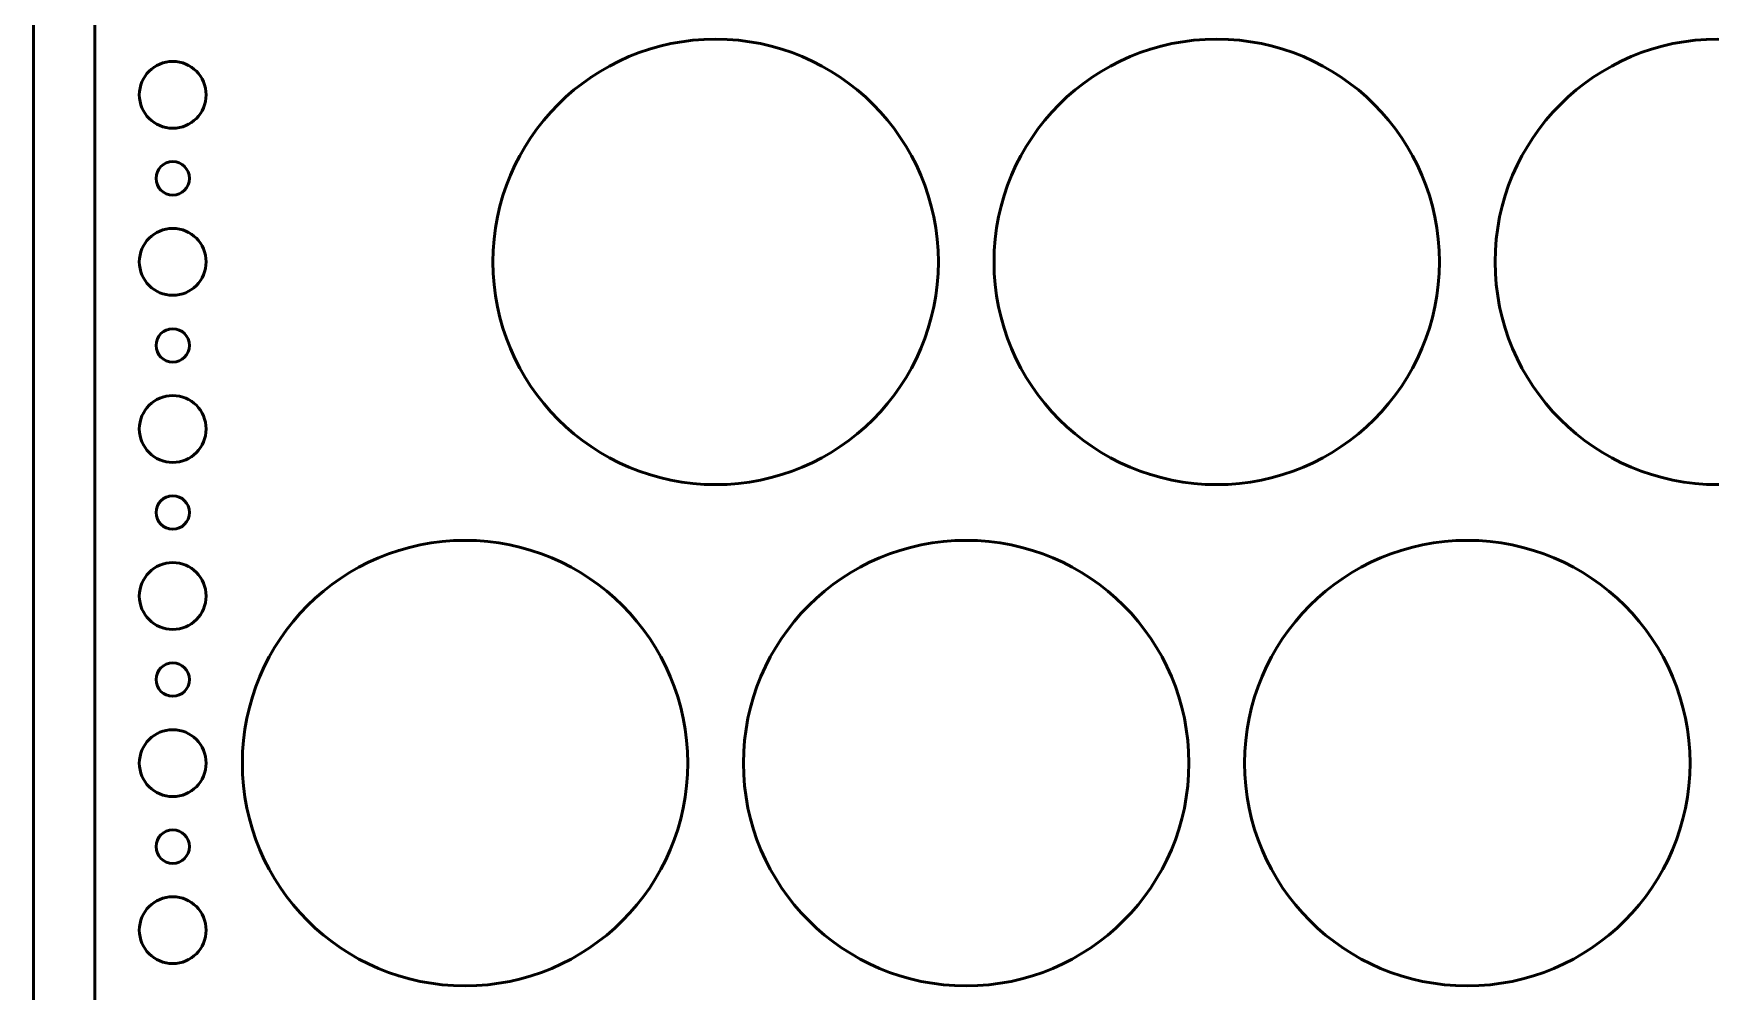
# Model space of a CAD drawing. Header units: centimetres. Extents: x -44 to 44, y -14.8 to 14.1.
# Drawn here: x 16 to 31.06, y -7.3 to 1.3 of the extents above; entities that cross this region are included whole.
import ezdxf

# ---------------------------------------------------------------- set-up
doc = ezdxf.new("R2010")
doc.units = ezdxf.units.CM
doc.header["$MEASUREMENT"] = 0
doc.layers.add('Layer 1', color=7, linetype='Continuous')

msp = doc.modelspace()

# ---------------------------------------------------------------- linework, layer by layer
at = {"layer": 'Layer 1', "color": 4, "lineweight": 53}
msp.add_lwpolyline([(16, -14.75), (44, -14.75), (44, 8.75), (16, 8.75), (16, -14.75)], close=True, dxfattribs=at)
at = {"layer": 'Layer 1', "lineweight": 53}
for centre, major_axis in [((22.12505, -0.75005), (0, 2.00005)), ((26.62505, -0.75005), (0, 2.00005)), ((31.12505, -0.75005), (0, 2.00005)), ((17.25001, 0.74999), (0, 0.30001)), ((17.25, 0), (0, 0.15)), ((17.25001, -0.75001), (0, 0.30001)), ((17.25, -1.5), (0, 0.15)), ((17.25001, -2.25001), (0, 0.30001)), ((17.25, -3), (0, 0.15)), ((19.87505, -5.25005), (0, 2.00005)), ((24.37505, -5.25005), (0, 2.00005)), ((28.87505, -5.25005), (0, 2.00005)), ((17.25001, -3.75001), (0, 0.30001)), ((17.25, -4.5), (0, 0.15)), ((17.25001, -5.25001), (0, 0.30001)), ((17.25, -6), (0, 0.15)), ((17.25001, -6.75001), (0, 0.30001))]:
    msp.add_ellipse(centre, major_axis=major_axis, ratio=1, dxfattribs=at)
msp.add_open_spline([(16.55, -12.95), (16.55, -12.95), (16.55, 6.95), (16.55, 6.95), (16.55, 6.95), (16.55, 7.22614), (16.77386, 7.45), (17.05, 7.45), (17.05, 7.45), (17.05, 7.45), (42.95, 7.45), (42.95, 7.45), (42.95, 7.45), (43.22614, 7.45), (43.45, 7.22614), (43.45, 6.95), (43.45, 6.95), (43.45, 6.95), (43.45, -12.95), (43.45, -12.95), (43.45, -12.95), (43.45, -13.22614), (43.22614, -13.45), (42.95, -13.45), (42.95, -13.45), (42.95, -13.45), (17.05, -13.45), (17.05, -13.45), (17.05, -13.45), (16.77386, -13.45), (16.55, -13.22614), (16.55, -12.95)], degree=3, knots=[0, 0, 0, 0, 0.11111111, 0.11111111, 0.11111111, 0.11111111, 0.22222222, 0.22222222, 0.22222222, 0.22222222, 0.33333333, 0.33333333, 0.33333333, 0.33333333, 0.44444444, 0.44444444, 0.44444444, 0.44444444, 0.55555556, 0.55555556, 0.55555556, 0.55555556, 0.66666667, 0.66666667, 0.66666667, 0.66666667, 0.77777778, 0.77777778, 0.77777778, 0.77777778, 1, 1, 1, 1], dxfattribs=at)

doc.saveas('drawing.dxf')
